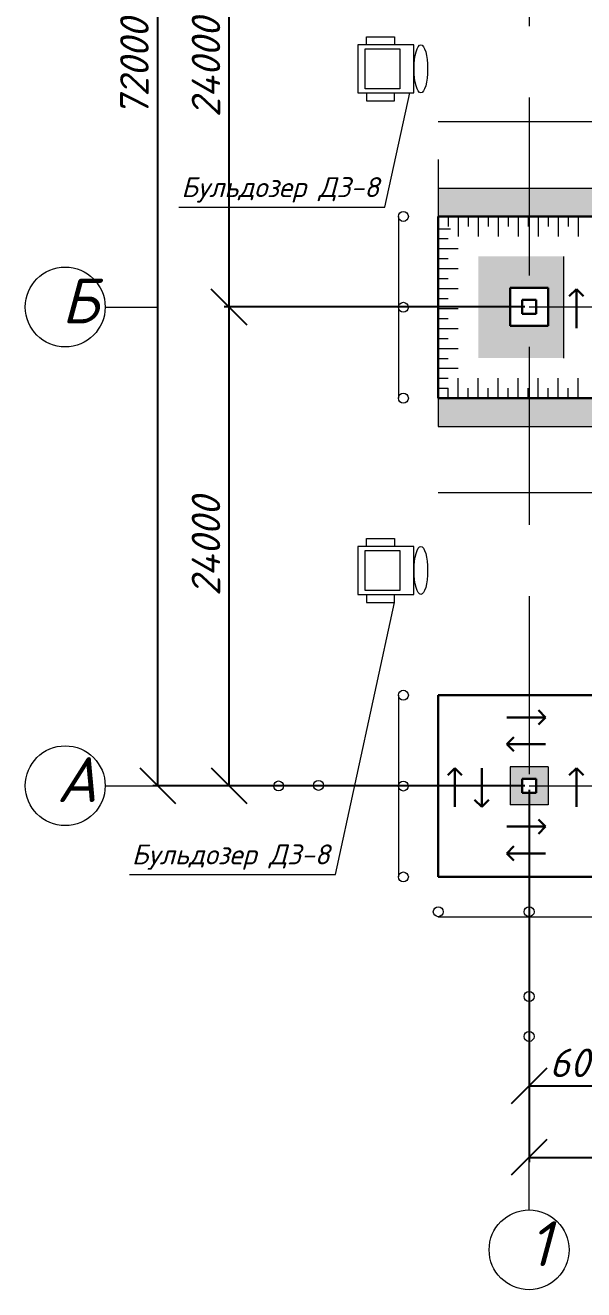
# Model space of a CAD drawing. Header units: millimetres. Extents: x 1422334 to 1587362, y 445536 to 446570.
# Drawn here: x 1585941.3 to 1585980.5, y 446218 to 446306.7 of the extents above; entities that cross this region are included whole.
import ezdxf

# ---------------------------------------------------------------- set-up
doc = ezdxf.new("R2010")
doc.units = ezdxf.units.MM
doc.header["$LTSCALE"] = 50
doc.linetypes.add('GOST2.303 4', pattern=[7, 5, -2, 0])
doc.layers.get('0').update_dxf_attribs({"lineweight": 13})
for name, color, linetype, lineweight in [('fund transh', 7, 'Continuous', 30), ('Risunochki', 7, 'Continuous', 13), ('камаз', 7, 'Continuous', 13), ('Линии склона', 7, 'Continuous', 30), ('оси траншей размеры', 7, 'Continuous', 13), ('Слой 0.13', 7, 'Continuous', 9)]:
    doc.layers.add(name, color=color, linetype=linetype, lineweight=lineweight)
doc.styles.get("Standard").update_dxf_attribs({"font": 'isocpeui.ttf'})
doc.dimstyles.new('200', dxfattribs={"dimtxt": 2.5, "dimasz": 2.5, "dimexe": 0.3445, "dimexo": 0.3, "dimtad": 1, "dimlfac": 500, "dimtxsty": 'Standard', "dimblk": 'OBLIQUE', "dimcen": 2.5, "dimadec": 0, "dimazin": 0, "dimtfac": 1, "dimtmove": 0, "dimatfit": 3, "dimfxl": 1, "dimarcsym": 0})

# ---------------------------------------------------------------- blocks, each defined once
blk = doc.blocks.new('_Oblique')
at = {"color": 0, "linetype": 'ByBlock', "lineweight": -2}
blk.add_line((-0.5, -0.5), (0.5, 0.5), dxfattribs=at)
blk = doc.blocks.new('*D2134')
at = {"layer": 'Defpoints', "color": 0, "ltscale": 10000, "transparency": 16777216}
for p in [(1585976.639, 446253.341), (1586043.839, 446253.341), (1586043.839, 446227.261)]:
    blk.add_point(p, dxfattribs=at)
at = {"layer": 'оси траншей размеры', "color": 0, "lineweight": -2, "ltscale": 10000, "transparency": 16777216}
for p, q in [((1585976.639, 446253.041), (1585976.639, 446226.917)), ((1586043.839, 446253.041), (1586043.839, 446226.917)), ((1585976.639, 446227.261), (1586043.839, 446227.261))]:
    blk.add_line(p, q, dxfattribs=at)
at = {"layer": 'оси траншей размеры', "color": 0, "lineweight": -2, "ltscale": 10000, "transparency": 16777216, "xscale": 2.5, "yscale": 2.5, "zscale": 2.5, "rotation": 180}
blk.add_blockref('_Oblique', (1585976.639, 446227.261), dxfattribs=at)
at = {"layer": 'оси траншей размеры', "color": 0, "lineweight": -2, "ltscale": 10000, "transparency": 16777216, "xscale": 2.5, "yscale": 2.5, "zscale": 2.5}
blk.add_blockref('_Oblique', (1586043.839, 446227.261), dxfattribs=at)
at = {"layer": 'оси траншей размеры', "color": 0, "ltscale": 10000, "transparency": 16777216, "insert": (1586010.239, 446228.886), "char_height": 2, "attachment_point": 5}
blk.add_mtext('48000', dxfattribs=at)
blk = doc.blocks.new('*D2135')
at = {"layer": 'Defpoints', "color": 0, "ltscale": 10000, "transparency": 16777216}
for p in [(1585976.639, 446244.148), (1585985.039, 446244.148), (1585985.039, 446232.271)]:
    blk.add_point(p, dxfattribs=at)
at = {"layer": 'оси траншей размеры', "color": 0, "lineweight": -2, "ltscale": 10000, "transparency": 16777216}
for p, q in [((1585976.639, 446243.848), (1585976.639, 446231.927)), ((1585985.039, 446243.848), (1585985.039, 446231.927)), ((1585976.639, 446232.271), (1585985.039, 446232.271))]:
    blk.add_line(p, q, dxfattribs=at)
at = {"layer": 'оси траншей размеры', "color": 0, "lineweight": -2, "ltscale": 10000, "transparency": 16777216, "xscale": 2.5, "yscale": 2.5, "zscale": 2.5, "rotation": 180}
blk.add_blockref('_Oblique', (1585976.639, 446232.271), dxfattribs=at)
at = {"layer": 'оси траншей размеры', "color": 0, "lineweight": -2, "ltscale": 10000, "transparency": 16777216, "xscale": 2.5, "yscale": 2.5, "zscale": 2.5}
blk.add_blockref('_Oblique', (1585985.039, 446232.271), dxfattribs=at)
at = {"layer": 'оси траншей размеры', "color": 0, "ltscale": 10000, "transparency": 16777216, "insert": (1585980.839, 446233.896), "char_height": 2, "attachment_point": 5}
blk.add_mtext('6000', dxfattribs=at)
blk = doc.blocks.new('*D2143')
at = {"layer": 'Defpoints', "color": 0, "ltscale": 10000, "transparency": 16777216}
for p in [(1585955.598, 446286.941), (1585976.639, 446286.941), (1585976.639, 446253.341)]:
    blk.add_point(p, dxfattribs=at)
at = {"layer": 'оси траншей размеры', "color": 0, "lineweight": -2, "ltscale": 10000, "transparency": 16777216}
for p, q in [((1585976.339, 446286.941), (1585955.253, 446286.941)), ((1585955.598, 446253.341), (1585955.598, 446286.941)), ((1585976.339, 446253.341), (1585955.253, 446253.341))]:
    blk.add_line(p, q, dxfattribs=at)
at = {"layer": 'оси траншей размеры', "color": 0, "lineweight": -2, "ltscale": 10000, "transparency": 16777216, "xscale": 2.5, "yscale": 2.5, "zscale": 2.5}
for p, rotation in [((1585955.598, 446286.941), 90), ((1585955.598, 446253.341), 270)]:
    blk.add_blockref('_Oblique', p, dxfattribs=dict(at, rotation=rotation))
at = {"layer": 'оси траншей размеры', "color": 0, "ltscale": 10000, "transparency": 16777216, "insert": (1585953.973, 446270.141), "char_height": 2, "attachment_point": 5, "rotation": 90}
blk.add_mtext('24000', dxfattribs=at)
blk = doc.blocks.new('*D2144')
at = {"layer": 'Defpoints', "color": 0, "ltscale": 10000, "transparency": 16777216}
for p in [(1585955.598, 446320.541), (1585976.639, 446320.541), (1585976.639, 446286.941)]:
    blk.add_point(p, dxfattribs=at)
at = {"layer": 'оси траншей размеры', "color": 0, "lineweight": -2, "ltscale": 10000, "transparency": 16777216}
for p, q in [((1585976.339, 446320.541), (1585955.253, 446320.541)), ((1585955.598, 446286.941), (1585955.598, 446320.541)), ((1585976.339, 446286.941), (1585955.253, 446286.941))]:
    blk.add_line(p, q, dxfattribs=at)
at = {"layer": 'оси траншей размеры', "color": 0, "lineweight": -2, "ltscale": 10000, "transparency": 16777216, "xscale": 2.5, "yscale": 2.5, "zscale": 2.5}
for p, rotation in [((1585955.598, 446320.541), 90), ((1585955.598, 446286.941), 270)]:
    blk.add_blockref('_Oblique', p, dxfattribs=dict(at, rotation=rotation))
at = {"layer": 'оси траншей размеры', "color": 0, "ltscale": 10000, "transparency": 16777216, "insert": (1585953.973, 446303.741), "char_height": 2, "attachment_point": 5, "rotation": 90}
blk.add_mtext('24000', dxfattribs=at)
blk = doc.blocks.new('*D2146')
at = {"layer": 'Defpoints', "color": 0, "ltscale": 10000, "transparency": 16777216}
for p in [(1585950.593, 446354.141), (1585976.639, 446354.141), (1585976.639, 446253.341)]:
    blk.add_point(p, dxfattribs=at)
at = {"layer": 'оси траншей размеры', "color": 0, "lineweight": -2, "ltscale": 10000, "transparency": 16777216}
for p, q in [((1585976.339, 446354.141), (1585950.248, 446354.141)), ((1585950.593, 446253.341), (1585950.593, 446354.141)), ((1585976.339, 446253.341), (1585950.248, 446253.341))]:
    blk.add_line(p, q, dxfattribs=at)
at = {"layer": 'оси траншей размеры', "color": 0, "lineweight": -2, "ltscale": 10000, "transparency": 16777216, "xscale": 2.5, "yscale": 2.5, "zscale": 2.5}
for p, rotation in [((1585950.593, 446354.141), 90), ((1585950.593, 446253.341), 270)]:
    blk.add_blockref('_Oblique', p, dxfattribs=dict(at, rotation=rotation))
at = {"layer": 'оси траншей размеры', "color": 0, "ltscale": 10000, "transparency": 16777216, "insert": (1585948.955, 446303.741), "char_height": 2, "attachment_point": 5, "rotation": 90}
blk.add_mtext('72000', dxfattribs=at)

msp = doc.modelspace()

# ---------------------------------------------------------------- hatches: boundary and pattern name
at = {"layer": 'Risunochki', "ltscale": 10000}
h = msp.add_hatch(dxfattribs=at)
h.set_pattern_fill('AR-CONC', color=250, scale=0.01)
h.set_pattern_definition([(50, (1586923.39, 445616.2545), (1.8218467, -0.1593909), [0.1905, -2.0955]), (355, (1586923.39, 445616.2545), (-0.3524342, 1.9105685), [0.1524, -1.6764058]), (100.45144, (1586923.5419, 445616.2412), (1.4694125, 1.7511775), [0.1619, -1.7809024]), (46.1842, (1586923.39, 445616.7625), (2.7107904, -0.4204233), [0.28575, -3.14325]), (96.63556, (1586923.616, 445616.7274), (2.3740413, 2.474261), [0.24285, -2.671356]), (351.18415, (1586923.39, 445616.7625), (2.3740413, 2.474261), [0.2285997, -2.514597]), (21, (1586923.644, 445616.6355), (1.516144, -1.022652), [0.1905, -2.0955]), (326, (1586923.644, 445616.6355), (0.6180203, 1.8418797), [0.1524, -1.6764]), (71.45144, (1586923.7704, 445616.5503), (2.1341642, 0.8192277), [0.1619, -1.7808994]), (37.5, (1586923.39004, 445616.2545), (0.03088603, 0.8455504), [0, -1.65608, 0, -1.7018, 0, -1.68275]), (7.5, (1586923.39, 445616.2545), (0.6681966, 1.00180575), [0, -0.97028, 0, -1.61798, 0, -0.64135]), (327.5, (1586922.8236, 445616.2545), (1.35590595, -0.05728744), [0, -0.635, 0, -1.9812, 0, -2.6289]), (317.5, (1586922.5696, 445616.2545), (1.4812918, 0.2542649), [0, -0.8255, 0, -1.31572, 0, -1.8669])])
h.paths.add_polyline_path([(1586050.202414, 446295.287727), (1585970.262414, 446295.287727), (1585970.262414, 446293.287727), (1586050.202414, 446293.287727)])
h = msp.add_hatch(dxfattribs=at)
h.set_pattern_fill('AR-CONC', color=250, scale=0.00076032)
h.set_pattern_definition([(50, (1585987.76922, 446279.32956), (0.13851865, -0.0121188), [0.0144841, -0.1593251]), (355, (1585987.76922, 446279.32956), (-0.0267963, 0.1452643), [0.0115873, -0.1274605]), (100.45144, (1585987.78076, 446279.32855), (0.1117224, 0.1331455), [0.0123096, -0.1354056]), (46.1842, (1585987.76922, 446279.36818), (0.2061068, -0.0319656), [0.0217261, -0.2389876]), (96.6356, (1585987.7864, 446279.36552), (0.1805031, 0.188123), [0.0184644, -0.2031085]), (351.1842, (1585987.76922, 446279.36818), (0.180503, 0.188123), [0.017381, -0.1911899]), (21, (1585987.78853, 446279.35853), (0.11527545, -0.0777543), [0.0144841, -0.1593251]), (326, (1585987.78853, 446279.35853), (0.0469893, 0.1400418), [0.0115873, -0.12746]), (71.45144, (1585987.79814, 446279.35205), (0.1622648, 0.0622875), [0.0123096, -0.1354053]), (37.5, (1585987.769217, 446279.32956), (0.00234833, 0.06428889), [0, -0.12591507, 0, -0.12939126, 0, -0.12794285]), (7.5, (1585987.76922, 446279.32956), (0.05080433, 0.0761693), [0, -0.07377233, 0, -0.12301826, 0, -0.04876312]), (327.5, (1585987.72615, 446279.32956), (0.10309224, -0.00435568), [0, -0.04828032, 0, -0.1506346, 0, -0.19988052]), (317.5, (1585987.70684, 446279.32956), (0.1126256, 0.01933227), [0, -0.0627644, 0, -0.1000368, 0, -0.14194414])])
h.paths.add_polyline_path([(1585973.068947, 446290.487727), (1585973.068947, 446283.347727), (1585979.068947, 446283.347727), (1585979.068947, 446290.487727)])
h.paths.add_polyline_path([(1585977.968947, 446288.270782), (1585977.968947, 446285.610782), (1585975.308947, 446285.610782), (1585975.308947, 446288.270782)], flags=16)
h = msp.add_hatch(dxfattribs=at)
h.set_pattern_fill('AR-CONC', color=250, scale=0.01)
h.set_pattern_definition([(50, (1586923.39, 445603.5145), (1.8218467, -0.1593909), [0.1905, -2.0955]), (355, (1586923.39, 445603.5145), (-0.3524342, 1.9105685), [0.1524, -1.6764058]), (100.45144, (1586923.5419, 445603.5012), (1.4694125, 1.7511775), [0.1619, -1.7809024]), (46.1842, (1586923.39, 445604.0225), (2.7107904, -0.4204233), [0.28575, -3.14325]), (96.63556, (1586923.616, 445603.9874), (2.3740413, 2.474261), [0.24285, -2.671356]), (351.18415, (1586923.39, 445604.0225), (2.3740413, 2.474261), [0.2285997, -2.514597]), (21, (1586923.644, 445603.8955), (1.516144, -1.022652), [0.1905, -2.0955]), (326, (1586923.644, 445603.8955), (0.6180203, 1.8418797), [0.1524, -1.6764]), (71.45144, (1586923.7704, 445603.8103), (2.1341642, 0.8192277), [0.1619, -1.7808994]), (37.5, (1586923.39004, 445603.5145), (0.03088603, 0.8455504), [0, -1.65608, 0, -1.7018, 0, -1.68275]), (7.5, (1586923.39, 445603.5145), (0.6681966, 1.00180575), [0, -0.97028, 0, -1.61798, 0, -0.64135]), (327.5, (1586922.8236, 445603.5145), (1.35590595, -0.05728744), [0, -0.635, 0, -1.9812, 0, -2.6289]), (317.5, (1586922.5696, 445603.5145), (1.4812918, 0.2542649), [0, -0.8255, 0, -1.31572, 0, -1.8669])])
h.paths.add_polyline_path([(1586050.202414, 446280.547727), (1585970.262414, 446280.547727), (1585970.262414, 446278.547727), (1586050.202414, 446278.547727)])
h = msp.add_hatch(dxfattribs=at)
h.set_pattern_fill('AR-CONC', color=250, scale=0.00076032)
h.set_pattern_definition([(50, (1585988.54882, 446244.36906), (0.13851865, -0.0121188), [0.0144841, -0.159325]), (355, (1585988.54882, 446244.36906), (-0.0267963, 0.1452643), [0.0115873, -0.1274605]), (100.4514, (1585988.56036, 446244.36806), (0.1117224, 0.1331455), [0.0123096, -0.1354056]), (46.1842, (1585988.54882, 446244.40769), (0.2061068, -0.0319656), [0.0217261, -0.2389876]), (96.6356, (1585988.566, 446244.40503), (0.180503, 0.188123), [0.0184644, -0.2031085]), (351.1842, (1585988.54882, 446244.40769), (0.180503, 0.188123), [0.017381, -0.1911899]), (21, (1585988.56813, 446244.39803), (0.11527545, -0.0777543), [0.0144841, -0.159325]), (326, (1585988.56813, 446244.39803), (0.0469893, 0.1400418), [0.0115873, -0.12746]), (71.4514, (1585988.57773, 446244.39155), (0.1622648, 0.0622875), [0.0123096, -0.1354053]), (37.5, (1585988.548815, 446244.369065), (0.00234833, 0.06428889), [0, -0.12591507, 0, -0.12939126, 0, -0.12794285]), (7.5, (1585988.548815, 446244.369065), (0.05080433, 0.0761693), [0, -0.07377233, 0, -0.12301826, 0, -0.04876312]), (327.5, (1585988.50575, 446244.369065), (0.10309224, -0.00435568), [0, -0.0482803, 0, -0.1506346, 0, -0.19988052]), (317.5, (1585988.48644, 446244.369065), (0.1126256, 0.01933227), [0, -0.0627644, 0, -0.1000368, 0, -0.14194414])])
h.paths.add_polyline_path([(1585975.306628, 446254.673101), (1585975.306628, 446252.008463), (1585977.971266, 446252.008463), (1585977.971266, 446254.673101)])
h.paths.add_polyline_path([(1585977.129802, 446253.831636), (1585977.129802, 446252.849927), (1585976.148093, 446252.849927), (1585976.148093, 446253.831636)], flags=16)

# ---------------------------------------------------------------- linework, layer by layer
at = {"layer": 'fund transh', "ltscale": 10000}
for p, q in [((1585975.308947, 446285.610782, 8264.642599), (1585975.308947, 446288.270782, 8264.642599)), ((1585975.308947, 446288.270782, 8264.642599), (1585977.968947, 446288.270782, 8264.642599)), ((1585977.968947, 446288.270782, 8264.642599), (1585977.968947, 446285.610782, 8264.642599)), ((1585976.148947, 446286.450782, 8264.642599), (1585976.148947, 446287.430782, 8264.642599)), ((1585976.148947, 446287.430782, 8264.642599), (1585977.128947, 446287.430782, 8264.642599)), ((1585977.128947, 446287.430782, 8264.642599), (1585977.128947, 446286.450782, 8264.642599)), ((1585977.128947, 446286.450782, 8264.642599), (1585976.148947, 446286.450782, 8264.642599)), ((1585977.968947, 446285.610782, 8264.642599), (1585975.308947, 446285.610782, 8264.642599)), ((1585976.148947, 446252.850782, 8264.642599), (1585976.148947, 446253.830782, 8264.642599)), ((1585976.148947, 446253.830782, 8264.642599), (1585977.128947, 446253.830782, 8264.642599)), ((1585977.128947, 446253.830782, 8264.642599), (1585977.128947, 446252.850782, 8264.642599)), ((1585977.128947, 446252.850782, 8264.642599), (1585976.148947, 446252.850782, 8264.642599))]:
    msp.add_line(p, q, dxfattribs=at)
at = {"layer": 'fund transh', "lineweight": 15, "ltscale": 10000}
for p, q in [((1585975.308947, 446254.670782, 8264.642599), (1585975.308947, 446252.010782, 8264.642599)), ((1585977.968947, 446254.670782, 8264.642599), (1585975.308947, 446254.670782, 8264.642599)), ((1585977.968947, 446254.670782, 8264.642599), (1585977.968947, 446252.010782, 8264.642599)), ((1585977.968947, 446252.010782, 8264.642599), (1585975.308947, 446252.010782, 8264.642599))]:
    msp.add_line(p, q, dxfattribs=at)
at = {"layer": 'Risunochki', "ltscale": 10000}
for p, q in [((1585964.630133, 446305.335375, 8264.642599), (1585964.630133, 446301.966236, 8264.642599)), ((1585968.560796, 446305.335375, 8264.642599), (1585964.630133, 446305.335375, 8264.642599)), ((1585965.225498, 446305.335375, 8264.642599), (1585965.225498, 446305.896898, 8264.642599)), ((1585965.225498, 446305.896898, 8264.642599), (1585967.190829, 446305.896898, 8264.642599)), ((1585967.190829, 446305.896898, 8264.642599), (1585967.190829, 446305.335375, 8264.642599)), ((1585968.560796, 446301.966236, 8264.642599), (1585968.560796, 446305.335375, 8264.642599)), ((1585965.149009, 446302.246998, 8264.642599), (1585965.149009, 446305.054613, 8264.642599)), ((1585965.149009, 446305.054613, 8264.642599), (1585967.563559, 446305.054613, 8264.642599)), ((1585967.563559, 446305.054613, 8264.642599), (1585967.563559, 446302.246998, 8264.642599)), ((1585964.630133, 446301.966236, 8264.642599), (1585968.560796, 446301.966236, 8264.642599)), ((1585967.563559, 446302.246998, 8264.642599), (1585965.149009, 446302.246998, 8264.642599)), ((1585965.225498, 446301.966236, 8264.642599), (1585965.225498, 446301.404713, 8264.642599)), ((1585967.190829, 446301.404713, 8264.642599), (1585967.190829, 446301.966236, 8264.642599)), ((1585965.225498, 446301.404713, 8264.642599), (1585967.190829, 446301.404713, 8264.642599)), ((1585970.262414, 446299.964986, 8264.642599), (1586047.219399, 446299.964986, 8264.642599)), ((1585970.268947, 446297.287727, 8264.642599), (1585970.268947, 446293.287727, 8264.642599)), ((1585970.262414, 446295.287727, 8264.642599), (1585970.262414, 446293.287727, 8264.642599)), ((1585970.262414, 446295.287727, 8264.642599), (1586050.202414, 446295.287727, 8264.642599)), ((1585970.268947, 446293.287727, 8264.642599), (1586050.208947, 446293.287727, 8264.642599)), ((1585979.068947, 446283.347727, 8264.642599), (1585979.068947, 446290.487727, 8264.642599)), ((1585970.262414, 446280.547727, 8264.642599), (1585970.262414, 446278.547727, 8264.642599)), ((1585970.268947, 446280.547727, 8264.642599), (1586050.208947, 446280.547727, 8264.642599)), ((1585970.262414, 446278.547727, 8264.642599), (1586050.202414, 446278.547727, 8264.642599)), ((1585970.262414, 446273.916578, 8264.642599), (1586047.219399, 446273.916578, 8264.642599)), ((1585965.225498, 446270.132881, 8264.642599), (1585965.225498, 446270.694404, 8264.642599)), ((1585965.225498, 446270.694404, 8264.642599), (1585967.190829, 446270.694404, 8264.642599)), ((1585967.190829, 446270.694404, 8264.642599), (1585967.190829, 446270.132881, 8264.642599)), ((1585964.630133, 446270.132881, 8264.642599), (1585964.630133, 446266.763742, 8264.642599)), ((1585968.560796, 446270.132881, 8264.642599), (1585964.630133, 446270.132881, 8264.642599)), ((1585965.149009, 446267.044503, 8264.642599), (1585965.149009, 446269.852119, 8264.642599)), ((1585965.149009, 446269.852119, 8264.642599), (1585967.563559, 446269.852119, 8264.642599)), ((1585967.563559, 446269.852119, 8264.642599), (1585967.563559, 446267.044503, 8264.642599)), ((1585968.560796, 446266.763742, 8264.642599), (1585968.560796, 446270.132881, 8264.642599)), ((1585967.563559, 446267.044503, 8264.642599), (1585965.149009, 446267.044503, 8264.642599)), ((1585964.630133, 446266.763742, 8264.642599), (1585968.560796, 446266.763742, 8264.642599)), ((1585965.225498, 446266.763742, 8264.642599), (1585965.225498, 446266.202218, 8264.642599)), ((1585965.225498, 446266.202218, 8264.642599), (1585967.190829, 446266.202218, 8264.642599)), ((1585967.190829, 446266.202218, 8264.642599), (1585967.190829, 446266.763742, 8264.642599))]:
    msp.add_line(p, q, dxfattribs=at)
at = {"layer": 'Risunochki', "lineweight": 30, "ltscale": 10000}
for p, q in [((1585979.952249, 446288.183571, 8264.642599), (1585979.457274, 446287.688596, 8264.642599)), ((1585979.952249, 446288.183571, 8264.642599), (1585979.952249, 446285.461373, 8264.642599)), ((1585979.952249, 446288.183571, 8264.642599), (1585980.447224, 446287.688596, 8264.642599)), ((1585977.79429, 446258.13691, 8264.642599), (1585975.072092, 446258.13691, 8264.642599)), ((1585977.79429, 446258.13691, 8264.642599), (1585977.299315, 446258.631885, 8264.642599)), ((1585977.79429, 446258.13691, 8264.642599), (1585977.299315, 446257.641935, 8264.642599)), ((1585975.072092, 446256.2618, 8264.642599), (1585975.567067, 446256.756775, 8264.642599)), ((1585975.072092, 446256.2618, 8264.642599), (1585977.79429, 446256.2618, 8264.642599)), ((1585975.072092, 446256.2618, 8264.642599), (1585975.567067, 446255.766825, 8264.642599)), ((1585971.436952, 446254.583555, 8264.642599), (1585970.941978, 446254.088581, 8264.642599)), ((1585971.436952, 446254.583555, 8264.642599), (1585971.436952, 446251.861358, 8264.642599)), ((1585971.436952, 446254.583555, 8264.642599), (1585971.931927, 446254.088581, 8264.642599)), ((1585973.312062, 446251.861358, 8264.642599), (1585973.312062, 446254.583555, 8264.642599)), ((1585979.952249, 446254.582223, 8264.642599), (1585979.457274, 446254.087249, 8264.642599)), ((1585979.952249, 446254.582223, 8264.642599), (1585979.952249, 446251.860026, 8264.642599)), ((1585979.952249, 446254.582223, 8264.642599), (1585980.447224, 446254.087249, 8264.642599)), ((1585973.312062, 446251.861358, 8264.642599), (1585972.817087, 446252.356332, 8264.642599)), ((1585973.312062, 446251.861358, 8264.642599), (1585973.807037, 446252.356332, 8264.642599)), ((1585977.79429, 446250.470804, 8264.642599), (1585977.299315, 446250.965778, 8264.642599)), ((1585977.79429, 446250.470804, 8264.642599), (1585975.072092, 446250.470804, 8264.642599)), ((1585977.79429, 446250.470804, 8264.642599), (1585977.299315, 446249.975829, 8264.642599)), ((1585975.072092, 446248.595694, 8264.642599), (1585975.567067, 446249.090669, 8264.642599)), ((1585975.072092, 446248.595694, 8264.642599), (1585977.79429, 446248.595694, 8264.642599)), ((1585975.072092, 446248.595694, 8264.642599), (1585975.567067, 446248.100719, 8264.642599))]:
    msp.add_line(p, q, dxfattribs=at)
at = {"layer": 'Risunochki', "ltscale": 10000}
for centre in [(1585969.046028, 446303.650806, 8264.642599), (1585969.046028, 446268.448311, 8264.642599)]:
    msp.add_ellipse(centre, major_axis=(0, 1.684569), ratio=0.283984214, dxfattribs=at)
at = {"layer": 'камаз', "ltscale": 10000}
for p, q in [((1585966.531048, 446293.948742, 8264.642599), (1585968.266175, 446301.966236, 8264.642599)), ((1585952.075604, 446293.948742, 8264.642599), (1585966.531048, 446293.948742, 8264.642599)), ((1585963.061309, 446247.120956, 8264.642599), (1585967.190829, 446266.202218, 8264.642599)), ((1585948.605865, 446247.120956, 8264.642599), (1585963.061309, 446247.120956, 8264.642599))]:
    msp.add_line(p, q, dxfattribs=at)
at = {"layer": 'Линии склона', "ltscale": 10000}
for p, q in [((1585970.268947, 446293.287727, 8264.642599), (1585970.268947, 446280.547727, 8264.642599)), ((1585970.268947, 446293.287727, 8264.642599), (1586050.208947, 446293.287727, 8264.642599)), ((1585970.268947, 446280.547727, 8264.642599), (1586050.208947, 446280.547727, 8264.642599)), ((1585970.268947, 446259.687727, 8264.642599), (1585970.268947, 446246.947727, 8264.642599)), ((1585970.268947, 446259.687727, 8264.642599), (1586050.208947, 446259.687727, 8264.642599)), ((1585970.268947, 446246.947727, 8264.642599), (1586050.208947, 446246.947727, 8264.642599))]:
    msp.add_line(p, q, dxfattribs=at)
at = {"layer": 'оси траншей размеры', "linetype": 'GOST2.303 4', "ltscale": 0.05}
msp.add_line((1585976.638947, 446354.140782, 8264.642599), (1585976.638947, 446253.340782, 8264.642599), dxfattribs=at)
at = {"layer": 'оси траншей размеры', "ltscale": 10000}
for p, q in [((1585967.468947, 446293.287727, 8264.642599), (1585967.468947, 446280.547727, 8264.642599)), ((1585970.268947, 446293.287727, 8264.642599), (1585970.968947, 446293.287727, 8264.642599)), ((1585970.968947, 446293.287727, 8264.642599), (1585970.968947, 446292.587727, 8264.642599)), ((1585971.668947, 446293.287727, 8264.642599), (1585971.668947, 446291.887727, 8264.642599)), ((1585972.368947, 446293.287727, 8264.642599), (1585972.368947, 446292.587727, 8264.642599)), ((1585973.068947, 446293.287727, 8264.642599), (1585973.068947, 446291.887727, 8264.642599)), ((1585973.768947, 446293.287727, 8264.642599), (1585973.768947, 446292.587727, 8264.642599)), ((1585974.468947, 446293.287727, 8264.642599), (1585974.468947, 446291.887727, 8264.642599)), ((1585974.468947, 446293.287727, 8264.642599), (1585975.168947, 446293.287727, 8264.642599)), ((1585975.168947, 446293.287727, 8264.642599), (1585975.168947, 446292.587727, 8264.642599)), ((1585975.868947, 446293.287727, 8264.642599), (1585975.868947, 446291.887727, 8264.642599)), ((1585976.568947, 446293.287727, 8264.642599), (1585976.568947, 446292.587727, 8264.642599)), ((1585977.268947, 446293.287727, 8264.642599), (1585977.268947, 446291.887727, 8264.642599)), ((1585977.968947, 446293.287727, 8264.642599), (1585977.968947, 446292.587727, 8264.642599)), ((1585978.668947, 446293.287727, 8264.642599), (1585978.668947, 446291.887727, 8264.642599)), ((1585978.668947, 446293.287727, 8264.642599), (1585979.368947, 446293.287727, 8264.642599)), ((1585979.368947, 446293.287727, 8264.642599), (1585979.368947, 446292.587727, 8264.642599)), ((1585980.068947, 446293.287727, 8264.642599), (1585980.068947, 446291.887727, 8264.642599)), ((1585970.268947, 446292.433834, 8264.642599), (1585971.12284, 446292.433834, 8264.642599)), ((1585970.268947, 446291.733834, 8264.642599), (1585970.968947, 446291.733834, 8264.642599)), ((1585970.268947, 446291.033834, 8264.642599), (1585971.668947, 446291.033834, 8264.642599)), ((1585970.268947, 446290.333834, 8264.642599), (1585970.968947, 446290.333834, 8264.642599)), ((1585970.268947, 446289.633834, 8264.642599), (1585971.668947, 446289.633834, 8264.642599)), ((1585970.268947, 446288.933834, 8264.642599), (1585970.968947, 446288.933834, 8264.642599)), ((1585970.268947, 446288.233834, 8264.642599), (1585971.668947, 446288.233834, 8264.642599)), ((1585970.268947, 446288.233834, 8264.642599), (1585970.268947, 446287.533834, 8264.642599)), ((1585970.268947, 446287.533834, 8264.642599), (1585970.968947, 446287.533834, 8264.642599)), ((1585970.268947, 446286.833834, 8264.642599), (1585971.668947, 446286.833834, 8264.642599)), ((1585976.638947, 446286.940782, 8264.642599), (1586043.838947, 446286.940782, 8264.642599)), ((1585976.638947, 446286.940782, 8264.642599), (1586043.838947, 446286.940782, 8264.642599)), ((1585970.268947, 446286.133834, 8264.642599), (1585970.968947, 446286.133834, 8264.642599)), ((1585970.268947, 446285.433834, 8264.642599), (1585971.668947, 446285.433834, 8264.642599)), ((1585970.268947, 446284.733834, 8264.642599), (1585970.968947, 446284.733834, 8264.642599)), ((1585970.268947, 446284.033834, 8264.642599), (1585971.668947, 446284.033834, 8264.642599)), ((1585970.268947, 446284.033834, 8264.642599), (1585970.268947, 446283.333834, 8264.642599)), ((1585970.268947, 446283.333834, 8264.642599), (1585970.968947, 446283.333834, 8264.642599)), ((1585970.268947, 446282.633834, 8264.642599), (1585971.668947, 446282.633834, 8264.642599)), ((1585970.268947, 446281.933834, 8264.642599), (1585970.968947, 446281.933834, 8264.642599)), ((1585970.268947, 446281.233834, 8264.642599), (1585970.955054, 446281.233834, 8264.642599)), ((1585970.968947, 446280.547727, 8264.642599), (1585970.968947, 446281.247727, 8264.642599)), ((1585971.668947, 446280.547727, 8264.642599), (1585971.668947, 446281.947727, 8264.642599)), ((1585972.368947, 446280.547727, 8264.642599), (1585972.368947, 446281.247727, 8264.642599)), ((1585973.068947, 446280.547727, 8264.642599), (1585973.068947, 446281.947727, 8264.642599)), ((1585973.768947, 446280.547727, 8264.642599), (1585973.768947, 446281.247727, 8264.642599)), ((1585974.468947, 446280.547727, 8264.642599), (1585974.468947, 446281.947727, 8264.642599)), ((1585975.168947, 446280.547727, 8264.642599), (1585975.168947, 446281.247727, 8264.642599)), ((1585975.868947, 446280.547727, 8264.642599), (1585975.868947, 446281.947727, 8264.642599)), ((1585976.568947, 446280.547727, 8264.642599), (1585976.568947, 446281.247727, 8264.642599)), ((1585977.268947, 446280.547727, 8264.642599), (1585977.268947, 446281.947727, 8264.642599)), ((1585977.968947, 446280.547727, 8264.642599), (1585977.968947, 446281.247727, 8264.642599)), ((1585978.668947, 446280.547727, 8264.642599), (1585978.668947, 446281.947727, 8264.642599)), ((1585979.368947, 446280.547727, 8264.642599), (1585979.368947, 446281.247727, 8264.642599)), ((1585980.068947, 446280.547727, 8264.642599), (1585980.068947, 446281.947727, 8264.642599)), ((1585970.268947, 446280.547727, 8264.642599), (1585970.968947, 446280.547727, 8264.642599)), ((1585974.468947, 446280.547727, 8264.642599), (1585975.168947, 446280.547727, 8264.642599)), ((1585978.668947, 446280.547727, 8264.642599), (1585979.368947, 446280.547727, 8264.642599)), ((1585967.468947, 446259.687727, 8264.642599), (1585967.468947, 446246.947727, 8264.642599)), ((1585970.268947, 446259.687727, 8264.642599), (1585970.968947, 446259.687727, 8264.642599)), ((1585974.468947, 446259.687727, 8264.642599), (1585975.168947, 446259.687727, 8264.642599)), ((1585978.668947, 446259.687727, 8264.642599), (1585979.368947, 446259.687727, 8264.642599)), ((1585970.268947, 446254.633834, 8264.642599), (1585970.268947, 446253.933834, 8264.642599)), ((1585955.597799, 446253.340782, 8264.642599), (1585950.592799, 446253.340782, 8264.642599)), ((1585958.719799, 446253.340782, 8264.642599), (1585955.597799, 446253.340782, 8264.642599)), ((1585976.638947, 446253.340782, 8264.642599), (1586050.208947, 446253.317727, 8264.642599)), ((1585970.268947, 446250.433834, 8264.642599), (1585970.268947, 446249.733834, 8264.642599)), ((1585970.268947, 446246.947727, 8264.642599), (1585970.968947, 446246.947727, 8264.642599)), ((1585974.468947, 446246.947727, 8264.642599), (1585975.168947, 446246.947727, 8264.642599)), ((1585978.668947, 446246.947727, 8264.642599), (1585979.368947, 446246.947727, 8264.642599)), ((1585970.268947, 446244.147727, 8264.642599), (1586050.208947, 446244.147727, 8264.642599)), ((1585976.638947, 446223.571742, 8264.642599), (1585976.638947, 446227.261029, 8264.642599))]:
    msp.add_line(p, q, dxfattribs=at)
for centre, radius in [((1585967.818947, 446293.292378, 8264.642599), 0.35), ((1585967.818947, 446286.917727, 8264.642599), 0.35), ((1585967.818673, 446280.538516, 8264.642599), 0.35), ((1585967.818947, 446259.692378, 8264.642599), 0.35), ((1585959.06941, 446253.324298, 8264.642599), 0.35), ((1585961.869128, 446253.364081, 8264.642599), 0.35), ((1585967.818947, 446253.317727, 8264.642599), 0.35), ((1585967.818673, 446246.938516, 8264.642599), 0.35), ((1585970.268947, 446244.497727, 8264.642599), 0.35), ((1585976.638947, 446244.497727, 8264.642599), 0.35), ((1585976.638947, 446238.547727, 8264.642599), 0.35), ((1585976.638947, 446235.747727, 8264.642599), 0.35), ((1585976.638947, 446220.771742, 8264.642599), 2.8)]:
    msp.add_circle(centre, radius, dxfattribs=at)
at = {"layer": 'Слой 0.13', "ltscale": 10000}
for p, q in [((1585946.903512, 446286.936683, 8264.642599), (1585950.592799, 446286.936683, 8264.642599)), ((1585946.903512, 446253.340782, 8264.642599), (1585950.592799, 446253.340782, 8264.642599))]:
    msp.add_line(p, q, dxfattribs=at)
for centre in [(1585944.103512, 446286.936683, 8264.642599), (1585944.103512, 446253.340782, 8264.642599)]:
    msp.add_circle(centre, 2.8, dxfattribs=at)

# ---------------------------------------------------------------- texts
at = {"layer": 'камаз', "ltscale": 10000, "char_height": 1.4, "attachment_point": 1}
for insert in [(1585952.242878, 446296.047492, 8264.642599), (1585948.773139, 446249.219706, 8264.642599)]:
    msp.add_mtext_dynamic_manual_height_columns('Бульдозер ДЗ-8', width=32.41844459, gutter_width=25, heights=[0], dxfattribs=dict(at, insert=insert))
at = {"layer": 'оси траншей размеры', "ltscale": 10000, "insert": (1585975.324033, 446222.778293, 8264.642599), "char_height": 3.15, "attachment_point": 1}
msp.add_mtext_dynamic_manual_height_columns('\\pi1.2816;1', width=3.70625839, gutter_width=25, heights=[0], dxfattribs=at)
at = {"layer": 'Слой 0.13', "ltscale": 10000, "char_height": 3.15, "attachment_point": 1}
for s, width, insert in [('\\pi1.05682;Б', 4.5, (1585942.788598, 446288.943234, 8264.642599)), ('\\pi0.71722;А', 3.70625839, (1585942.788598, 446255.347333, 8264.642599))]:
    msp.add_mtext_dynamic_manual_height_columns(s, width=width, gutter_width=25, heights=[0], dxfattribs=dict(at, insert=insert))

# ---------------------------------------------------------------- dimensions: what is measured, and where the dimension line sits
at = {"layer": 'оси траншей размеры', "ltscale": 10000}
for base, p1, p2, picture, middle in [((1585950.592799, 446354.140782, 8264.642599), (1585976.638947, 446253.340782, 8264.642599), (1585976.638947, 446354.140782, 8264.642599), '*D2146', (1585948.95492, 446303.740782, 8264.642599)), ((1585955.597799, 446320.540782, 8264.642599), (1585976.638947, 446286.940782, 8264.642599), (1585976.638947, 446320.540782, 8264.642599), '*D2144', (1585953.972799, 446303.740782, 8264.642599)), ((1585955.597799, 446286.940782, 8264.642599), (1585976.638947, 446253.340782, 8264.642599), (1585976.638947, 446286.940782, 8264.642599), '*D2143', (1585953.972799, 446270.140782, 8264.642599))]:
    dim = msp.add_linear_dim(base=base, p1=p1, p2=p2, angle=90, dimstyle='200', override={"dimtxt": 2, "dimlfac": 714, "dimrnd": 1000}, dxfattribs=at)
    dim.commit()
    dim.dimension.update_dxf_attribs({"geometry": picture, "text_midpoint": middle})
for base, p1, p2, picture, middle in [((1586043.838947, 446227.261029, 8264.642599), (1585976.638947, 446253.340782, 8264.642599), (1586043.838947, 446253.340782, 8264.642599), '*D2134', (1586010.238947, 446228.886029, 8264.642599)), ((1585985.038947, 446232.271484, 8264.642599), (1585976.638947, 446244.147727, 8264.642599), (1585985.038947, 446244.147727, 8264.642599), '*D2135', (1585980.838947, 446233.896484, 8264.642599))]:
    dim = msp.add_linear_dim(base=base, p1=p1, p2=p2, dimstyle='200', override={"dimtxt": 2, "dimlfac": 714, "dimrnd": 1000}, dxfattribs=at)
    dim.commit()
    dim.dimension.update_dxf_attribs({"geometry": picture, "text_midpoint": middle})

doc.saveas('drawing.dxf')
